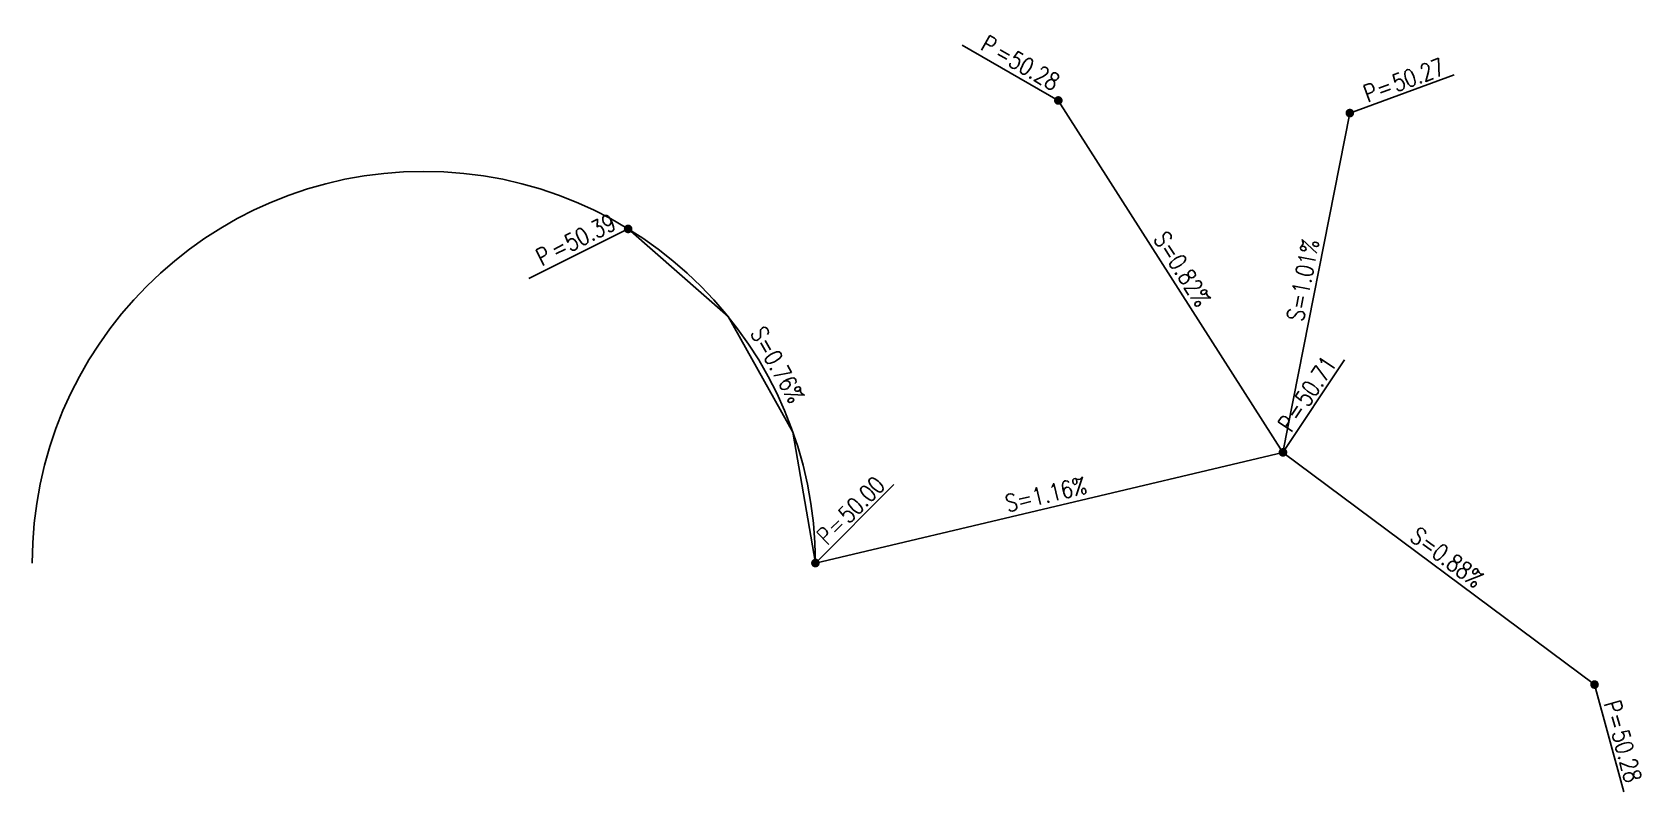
# Model space of a CAD drawing. Extents: x 0 to 205, y -29 to 68.
import ezdxf
from ezdxf.enums import TextEntityAlignment as Align

# ---------------------------------------------------------------- set-up
doc = ezdxf.new("R2010")
doc.units = 0
doc.header["$LTSCALE"] = 40
doc.header["$MEASUREMENT"] = 0
for name, color, linetype in [('GDD-3DLINE', 5, 'Continuous'), ('GDD-ARROW', 2, 'Continuous'), ('GDD-CONNECTSLOPE', 4, 'Continuous'), ('GDD-DOT-LDR', 2, 'Continuous'), ('GDD-POINT', 4, 'Continuous'), ('GDD-SLOPE', 2, 'Continuous')]:
    doc.layers.add(name, color=color, linetype=linetype)
doc.styles.add('GDD-CONNECT', font='ROMANS.SHX', dxfattribs={"width": 0.8})
doc.styles.add('GDD-ROMANS', font='ROMANS.SHX', dxfattribs={"width": 0.8})

# ---------------------------------------------------------------- blocks, each defined once
blk = doc.blocks.new('gddpoint-singlert')
at = {"layer": 'GDD-DOT-LDR'}
blk.add_line((0, 0), (3.544, 0), dxfattribs=at)
at = {"layer": 'GDD-DOT-LDR', "const_width": 0.138}
blk.add_lwpolyline([(-0.069, 0, 1), (0.069, 0, 1)], format="xyb", close=True, dxfattribs=at)
at = {"style": 'GDD-ROMANS', "width": 0.8}
blk.add_text('=', height=0.55, dxfattribs=at).set_placement((1.066, -0.048), align=Align.BOTTOM_LEFT)
at = {"style": 'GDD-ROMANS', "width": 0.8, "flags": 8}
blk.add_attdef('DESC', text='', height=0.55, dxfattribs=at).set_placement((1.044, -0.048), align=Align.BOTTOM_RIGHT)
blk.add_attdef('ELEV', text='', height=0.55, dxfattribs=at).set_placement((1.622, -0.048), align=Align.BOTTOM_LEFT)
at = {"style": 'GDD-ROMANS', "width": 0.8, "flags": 9}
for tag, p in [('POINT', (0.234, -0.744)), ('STATION', (0.234, -1.488)), ('OFFSET', (0.234, -2.242))]:
    blk.add_attdef(tag, p, '', height=0.55, dxfattribs=at)
blk = doc.blocks.new('gddpoint-singlelt')
at = {"layer": 'GDD-DOT-LDR'}
blk.add_line((0, 0), (3.544, 0), dxfattribs=at)
at = {"layer": 'GDD-DOT-LDR', "const_width": 0.138}
blk.add_lwpolyline([(-0.069, 0, -1), (0.069, 0, -1)], format="xyb", close=True, dxfattribs=at)
at = {"style": 'GDD-ROMANS', "width": 0.8}
blk.add_text('=', height=0.55, rotation=180, dxfattribs=at).set_placement((2.491, 0), align=Align.BOTTOM_LEFT)
at = {"style": 'GDD-ROMANS', "width": 0.8, "flags": 9}
for tag, p in [('OFFSET', (0.488, 1.693)), ('STATION', (0.488, 0.939)), ('POINT', (0.488, 0.195))]:
    blk.add_attdef(tag, text='', height=0.55, rotation=180, dxfattribs=at).set_placement(p, align=Align.TOP_RIGHT)
at = {"style": 'GDD-ROMANS', "width": 0.8, "flags": 8}
blk.add_attdef('ELEV', text='', height=0.55, rotation=180, dxfattribs=at).set_placement((1.986, 0), align=Align.BOTTOM_LEFT)
blk.add_attdef('DESC', text='', height=0.55, rotation=180, dxfattribs=at).set_placement((2.606, 0), align=Align.BOTTOM_RIGHT)
blk = doc.blocks.new('gddconnect')
at = {"style": 'GDD-CONNECT', "width": 0.8, "flags": 8}
blk.add_attdef('VALUE', text='', height=0.55, dxfattribs=at).set_placement((0, 0), align=Align.BOTTOM_CENTER)
at = {"style": 'GDD-CONNECT', "width": 0.8, "flags": 9}
for tag, p in [('TYPE', (0, -0.917)), ('PREFVAL', (0, -1.833)), ('MINVAL', (0, -2.75)), ('MAXVAL', (0, -3.667)), ('PREFIX', (0, -4.583)), ('SUFFIX', (0, -5.5)), ('FACTOR', (0, -6.417)), ('HANDLEPOINT1', (0, -7.333)), ('HANDLEPOINT2', (0, -8.25)), ('HANDLEARROW', (0, -9.167)), ('HANDLE3DLINE', (0, -10.083)), ('BULGE', (0, -11)), ('CHORD', (0, -11.917))]:
    blk.add_attdef(tag, p, '', height=0.55, dxfattribs=at)
blk = doc.blocks.new('gddarrow')
at = {"layer": 'GDD-SLOPE'}
blk.add_lwpolyline([(-1, 0, 0, 0, 0), (0.5, 0, 0.125, 0, 0), (1, 0, 0, 0, 0)], format="xyseb", dxfattribs=at)

msp = doc.modelspace()

# ---------------------------------------------------------------- linework, layer by layer
at = {"layer": 'GDD-3DLINE'}
for points in [[(159.69, 14.13, 1250.71), (131.01, 59.05, 1250.28)], [(159.69, 14.13, 1250.71), (168.23, 57.44, 1250.27)], [(100, 0, 1250), (97.13, 16.7, 1250.13), (88.84, 31.48, 1250.26), (76.09, 42.65, 1250.39)], [(100, 0, 1250), (159.69, 14.13, 1250.71)], [(159.69, 14.13, 1250.71), (199.47, -15.51, 1250.28)]]:
    msp.add_polyline3d(points, dxfattribs=at)
at = {"layer": 'GDD-ARROW'}
msp.add_arc((50, 0), 50, 0, 180, dxfattribs=at)

# ---------------------------------------------------------------- block references
at = {"layer": 'GDD-ARROW', "xscale": 4, "yscale": 4, "zscale": 4}
for p, rotation in [((145.35, 36.59), 122.5609406036141), ((163.96, 35.79), 78.84193063133219), ((93.62, 24.45), 299.2702126911815), ((129.84, 7.07), 193.3211641322886), ((179.58, -0.69), 323.3120583515471)]:
    msp.add_blockref('gddarrow', p, dxfattribs=dict(at, rotation=rotation))
at = {"layer": 'GDD-CONNECTSLOPE', "xscale": 4, "yscale": 4, "zscale": 4}
for p, rotation, values in [((145.35, 36.59), 302.5609406036141, {'VALUE': 'S=0.82%'}), ((163.96, 35.79), 78.84193063133219, {'VALUE': 'S=1.01%'}), ((93.62, 24.45), 299.2702126911815, {'VALUE': 'S=0.76%'}), ((129.84, 7.07), 13.32116413228862, {'VALUE': 'S=1.16%'}), ((179.58, -0.69), 323.3120583515471, {'VALUE': 'S=0.88%'})]:
    msp.add_blockref('gddconnect', p, dxfattribs=dict(at, rotation=rotation)).add_auto_attribs(values)
at = {"layer": 'GDD-POINT', "yscale": 4, "zscale": 4}
for name, p, xscale, rotation, values in [('gddpoint-singlelt', (131.01, 59.05, 1250.28), 4, 150.1452290942733, {'ELEV': '50.28', 'DESC': 'P'}), ('gddpoint-singlert', (168.23, 57.44, 1250.27), 4, 20.12042692787688, {'ELEV': '50.27', 'DESC': 'P'}), ('gddpoint-singlelt', (76.09, 42.65, 1250.39), 3.999999999999999, 206.5906803478517, {'ELEV': '50.39', 'DESC': 'P'}), ('gddpoint-singlert', (159.69, 14.13, 1250.71), 4, 56.28724692912774, {'ELEV': '50.71', 'DESC': 'P'}), ('gddpoint-singlert', (100, 0, 1250), 4, 45, {'ELEV': '50.00', 'DESC': 'P'}), ('gddpoint-singlert', (199.47, -15.51, 1250.28), 4, 285.2676017893393, {'ELEV': '50.28', 'DESC': 'P'})]:
    msp.add_blockref(name, p, dxfattribs=dict(at, xscale=xscale, rotation=rotation)).add_auto_attribs(values)

doc.saveas('drawing.dxf')
